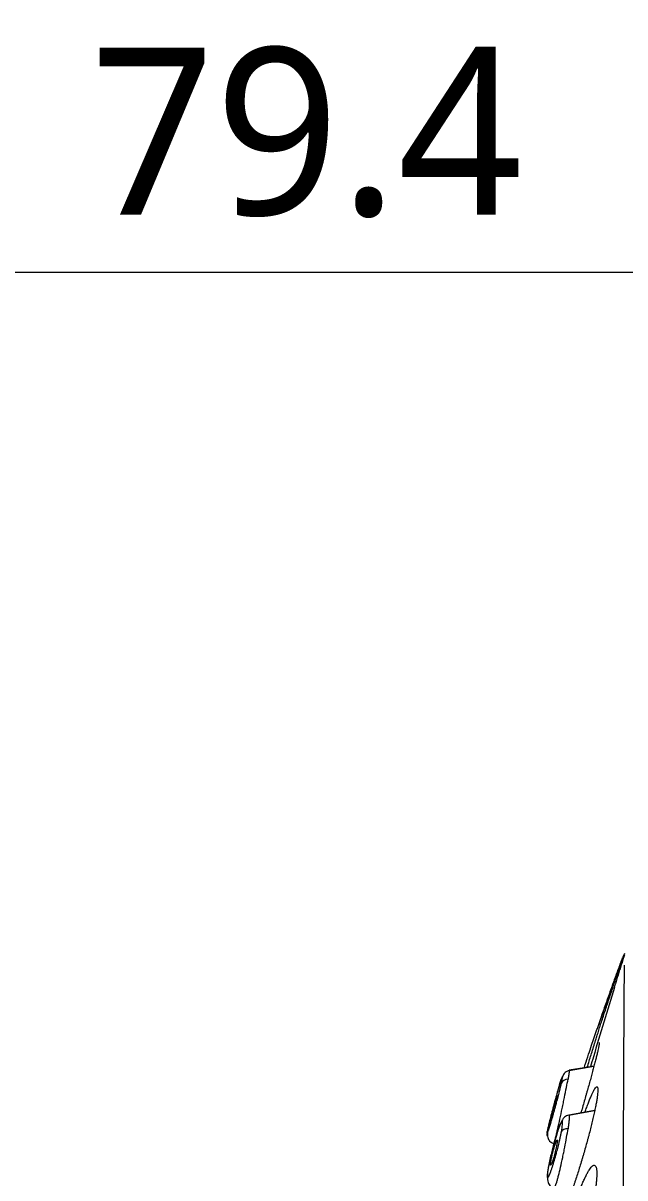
# Model space of a CAD drawing. Extents: x 541 to 1062, y 0 to 382.
# Drawn here: x 759.18 to 780.76, y 308.73 to 350.16 of the extents above; entities that cross this region are included whole.
import ezdxf

# ---------------------------------------------------------------- set-up
doc = ezdxf.new("R2010")
doc.units = 0
doc.header["$LTSCALE"] = 10
doc.header["$MEASUREMENT"] = 0
doc.header["$PDMODE"] = 3
doc.header["$PDSIZE"] = -10
doc.layers.get('0').update_dxf_attribs({"linetype": 'CONTINUOUS'})
doc.layers.get('DEFPOINTS').update_dxf_attribs({"linetype": 'CONTINUOUS'})
doc.layers.add('1', color=7, linetype='CONTINUOUS')
doc.styles.add('Daelim Dimension', font='')
doc.styles.get('Daelim Dimension').set_extended_font_data('NanumGothic')
doc.dimstyles.new('DEFAULT', dxfattribs={"dimscale": 2, "dimtxt": 2, "dimasz": 2, "dimexe": 0, "dimexo": 2, "dimgap": 1, "dimtad": 1, "dimdec": 1, "dimzin": 9, "dimdsep": 46, "dimtxsty": 'Daelim Dimension', "dimcen": 0.5, "dimclrd": 252, "dimclre": 252, "dimclrt": 3, "dimadec": 1, "dimazin": 0, "dimtfac": 1, "dimtdec": 1, "dimtix": 1, "dimtmove": 0, "dimatfit": 3, "dimfxl": 1, "dimtolj": 1, "dimtzin": 1, "dimlwd": 9, "dimlwe": 9, "dimarcsym": 0})

# ---------------------------------------------------------------- blocks, each defined once
blk = doc.blocks.new('*D9')
at = {"color": 5, "linetype": 'ByBlock', "lineweight": 9, "ltscale": 0.5, "transparency": 16777216}
for p, q in [((729.638, 97.539), (729.638, 341.221)), ((733.638, 341.221), (805.042, 341.221)), ((809.042, 265.765), (809.042, 341.221))]:
    blk.add_line(p, q, dxfattribs=at)
at = {"color": 5, "ltscale": 0.5, "transparency": 16777216}
for points in [[(733.638, 341.887), (733.638, 340.554), (729.638, 341.221)], [(805.042, 341.887), (805.042, 340.554), (809.042, 341.221)]]:
    blk.add_solid(points, dxfattribs=at)
at = {"layer": 'DEFPOINTS', "color": 0, "ltscale": 0.5, "transparency": 16777216}
for p in [(809.042, 341.221), (809.042, 261.765), (729.638, 93.539)]:
    blk.add_point(p, dxfattribs=at)
at = {"color": 7, "ltscale": 0.5, "transparency": 16777216, "insert": (769.34, 346.221), "char_height": 6, "attachment_point": 5, "style": 'Daelim Dimension'}
blk.add_mtext('\\A1;79.4', dxfattribs=at)

msp = doc.modelspace()

# ---------------------------------------------------------------- linework, layer by layer
at = {"layer": '1', "color": 7, "linetype": 'Continuous', "lineweight": 18}
for p, q in [((780.677, 316.621), (780.677, 316.62)), ((779.652, 312.733), (778.762, 312.576)), ((779.304, 312.682), (778.762, 312.587)), ((778.762, 312.587), (779.304, 312.682)), ((778.763, 312.576), (779.652, 312.733)), ((779.678, 311.142), (778.749, 310.978)), ((778.749, 310.979), (779.678, 311.142))]:
    msp.add_line(p, q, dxfattribs=at)
for centre, radius, start, end in [((890.396, 276.074), 116.971, 159.72038, 160.97754), ((781.615, 316.274), 1, 149.4634, 159.9865)]:
    msp.add_arc(centre, radius, start, end, dxfattribs=at)
at = {"layer": '1', "color": 7, "linetype": 'Continuous', "lineweight": 13}
for centre, major_axis, ratio, start_param, end_param in [((781.146, 316.447), (-0.469, 0.173), 0.172478, 0.002116, 0.264164), ((778.775, 312.04), (0.293, -0.066), 0.75223, 1.915892, 3.077984), ((778.775, 310.303), (0.295, -0.055), 0.61578, 1.862466, 3.024557)]:
    msp.add_ellipse(centre, major_axis=major_axis, ratio=ratio, start_param=start_param, end_param=end_param, dxfattribs=at)
at = {"layer": '1', "color": 7, "linetype": 'Continuous', "lineweight": 18}
msp.add_ellipse((778.775, 312.201), major_axis=(0.283, -0.1), ratio=0.900237, start_param=2.853687, end_param=3.218039, dxfattribs=at)
for points, knots in [([(779.416, 312.702), (779.427, 312.738), (779.482, 312.921), (779.587, 313.26), (779.699, 313.62), (779.785, 313.893), (779.843, 314.074), (779.906, 314.268), (779.973, 314.474), (780.044, 314.692), (780.121, 314.922), (780.22, 315.221), (780.334, 315.56), (780.452, 315.91), (780.546, 316.186), (780.615, 316.387), (780.659, 316.515), (780.68, 316.575), (780.686, 316.593)], [0, 0, 0, 0, 0.027704, 0.139898, 0.259933, 0.30326, 0.349773, 0.399468, 0.45234, 0.508382, 0.567583, 0.629932, 0.739436, 0.829735, 0.900886, 0.95295, 0.985976, 1, 1, 1, 1]), ([(780.749, 316.736), (780.749, 316.736), (780.749, 316.736), (780.749, 316.736), (780.749, 316.736), (780.748, 316.735), (780.748, 316.734), (780.747, 316.733), (780.746, 316.731), (780.745, 316.73), (780.744, 316.728), (780.743, 316.726), (780.742, 316.723), (780.74, 316.72), (780.739, 316.718), (780.737, 316.714), (780.735, 316.711), (780.733, 316.707), (780.731, 316.703), (780.729, 316.699), (780.727, 316.694), (780.724, 316.688), (780.72, 316.678), (780.714, 316.666), (780.709, 316.653), (780.703, 316.639), (780.697, 316.625), (780.692, 316.609), (780.688, 316.599), (780.686, 316.593)], [0, 0, 0, 0, 0.024313, 0.04833, 0.07211, 0.095714, 0.119205, 0.142646, 0.166102, 0.189638, 0.21332, 0.23721, 0.261373, 0.285868, 0.310755, 0.336091, 0.361928, 0.388318, 0.415309, 0.442947, 0.471275, 0.50033, 0.567157, 0.63481, 0.703718, 0.774301, 0.846962, 0.922079, 1, 1, 1, 1]), ([(780.739, 316.363), (780.736, 316.157), (780.732, 315.869), (780.723, 314.734), (780.717, 313.624), (780.705, 310.695), (780.698, 308.931), (780.688, 305.856), (780.685, 304.758), (780.681, 303.005), (780.681, 302.406), (780.682, 301.489), (780.682, 301.18), (780.681, 300.551), (780.683, 300.236), (780.677, 299.907)], [0, 0, 0, 0, 0.137466, 0.137466, 0.424978, 0.424978, 0.712489, 0.712489, 0.856244, 0.856244, 0.928122, 0.928122, 0.964061, 0.964061, 1, 1, 1, 1]), ([(780.387, 315.557), (780.127, 314.729), (779.841, 313.786), (779.566, 312.839), (779.533, 312.723)], [0, 0, 0, 0, 0.877962, 1, 1, 1, 1]), ([(779.302, 312.683), (779.314, 312.721), (779.367, 312.881), (779.456, 313.15), (779.565, 313.473), (779.649, 313.721), (779.713, 313.91), (779.762, 314.053), (779.812, 314.197), (779.861, 314.341), (779.899, 314.449), (779.92, 314.509), (779.924, 314.521)], [0, 0, 0, 0, 0.061534, 0.261017, 0.436546, 0.588156, 0.666527, 0.744876, 0.823202, 0.901505, 0.979786, 1, 1, 1, 1]), ([(779.84, 313.586), (779.843, 313.586), (779.846, 313.577), (779.843, 313.541), (779.837, 313.502), (779.83, 313.467), (779.828, 313.454), (779.822, 313.426), (779.819, 313.412), (779.809, 313.365), (779.794, 313.296), (779.775, 313.214), (779.759, 313.147), (779.753, 313.124), (779.741, 313.076), (779.735, 313.052), (779.716, 312.976), (779.689, 312.869), (779.659, 312.753), (779.634, 312.662), (779.626, 312.631), (779.609, 312.567), (779.601, 312.535), (779.574, 312.437), (779.538, 312.303), (779.48, 312.094), (779.44, 311.949), (779.409, 311.838), (779.398, 311.8), (779.377, 311.725), (779.366, 311.688), (779.334, 311.575), (779.291, 311.425), (779.247, 311.273), (779.214, 311.158), (779.203, 311.12), (779.189, 311.073), (779.186, 311.064), (779.184, 311.055)], [0, 0, 0, 0, 0.060183, 0.120366, 0.180549, 0.180549, 0.21064, 0.21064, 0.240732, 0.240732, 0.300915, 0.361098, 0.361098, 0.391189, 0.391189, 0.421281, 0.421281, 0.481464, 0.541647, 0.541647, 0.571738, 0.571738, 0.60183, 0.60183, 0.662012, 0.722195, 0.782378, 0.782378, 0.81247, 0.81247, 0.842561, 0.842561, 0.902744, 0.962927, 0.962927, 0.993019, 0.993019, 1, 1, 1, 1]), ([(778.763, 312.576), (778.742, 312.572), (778.704, 312.562), (778.638, 312.527), (778.555, 312.445), (778.525, 312.362), (778.472, 312.225), (778.439, 312.124), (778.428, 312.087)], [0, 0, 0, 0, 0.066633, 0.132139, 0.261951, 0.553204, 0.845865, 1, 1, 1, 1]), ([(778.495, 312.31), (778.483, 312.275), (778.454, 312.191), (778.4, 312.017), (778.338, 311.806), (778.269, 311.561), (778.196, 311.294), (778.125, 311.023), (778.063, 310.778), (778.008, 310.545), (777.976, 310.389), (777.967, 310.319), (777.967, 310.279), (777.968, 310.26), (777.969, 310.249), (777.97, 310.242), (777.97, 310.24)], [0, 0, 0, 0, 0.086505, 0.173811, 0.263897, 0.357728, 0.455002, 0.555833, 0.656914, 0.750639, 0.889365, 0.965002, 0.98522, 0.992236, 0.997834, 1, 1, 1, 1]), ([(778.019, 310.581), (778.019, 310.577), (778.017, 310.571), (778.015, 310.561), (778.013, 310.551), (778.011, 310.542), (778.009, 310.533), (778.007, 310.524), (778.005, 310.515), (778.003, 310.506), (778.001, 310.498), (778, 310.49), (777.998, 310.482), (777.996, 310.474), (777.995, 310.466), (777.993, 310.459), (777.992, 310.452), (777.991, 310.445), (777.989, 310.438), (777.988, 310.432), (777.987, 310.425), (777.986, 310.419), (777.985, 310.413), (777.984, 310.408), (777.983, 310.402), (777.982, 310.397), (777.981, 310.392), (777.979, 310.377), (777.977, 310.358), (777.976, 310.342), (777.979, 310.337), (777.984, 310.343), (777.992, 310.358), (778.002, 310.382), (778.014, 310.415), (778.027, 310.451), (778.039, 310.486), (778.049, 310.517), (778.06, 310.55), (778.071, 310.586), (778.083, 310.624), (778.095, 310.664), (778.114, 310.725), (778.139, 310.81), (778.173, 310.925), (778.208, 311.048), (778.243, 311.175), (778.279, 311.305), (778.311, 311.424), (778.34, 311.532), (778.365, 311.627), (778.389, 311.72), (778.406, 311.79), (778.418, 311.837), (778.425, 311.864), (778.431, 311.89), (778.438, 311.916), (778.444, 311.941), (778.45, 311.966), (778.455, 311.989), (778.461, 312.013), (778.466, 312.035), (778.472, 312.057), (778.476, 312.079), (778.481, 312.1), (778.484, 312.113), (778.486, 312.12)], [0, 0, 0, 0, 0.004844, 0.009676, 0.014498, 0.019311, 0.024115, 0.028913, 0.033705, 0.038493, 0.043278, 0.04806, 0.052843, 0.057626, 0.06241, 0.067198, 0.071991, 0.076788, 0.081593, 0.086406, 0.091228, 0.096061, 0.100905, 0.105763, 0.110634, 0.115521, 0.120424, 0.125345, 0.158126, 0.190427, 0.222628, 0.255114, 0.285342, 0.315167, 0.344883, 0.374786, 0.392899, 0.410838, 0.428657, 0.446408, 0.464147, 0.481928, 0.499805, 0.541215, 0.582635, 0.624735, 0.666756, 0.708276, 0.749949, 0.781302, 0.812421, 0.843594, 0.875103, 0.884925, 0.894678, 0.904373, 0.914017, 0.923619, 0.933188, 0.942733, 0.952263, 0.961787, 0.971313, 0.980851, 0.990411, 1, 1, 1, 1]), ([(778.486, 312.12), (778.506, 312.207), (778.518, 312.271), (778.531, 312.355), (778.53, 312.37), (778.517, 312.351), (778.511, 312.338), (778.496, 312.3), (778.486, 312.273), (778.454, 312.178), (778.427, 312.094), (778.366, 311.892), (778.333, 311.778), (778.261, 311.524), (778.226, 311.396), (778.156, 311.135), (778.124, 311.012), (778.064, 310.771), (778.039, 310.668), (778.019, 310.581)], [0, 0, 0, 0, 0.125, 0.125, 0.25, 0.25, 0.3125, 0.3125, 0.375, 0.375, 0.5, 0.5, 0.625, 0.625, 0.75, 0.75, 0.875, 0.875, 1, 1, 1, 1]), ([(778.412, 312.052), (778.414, 312.059), (778.418, 312.073), (778.425, 312.094), (778.431, 312.115), (778.438, 312.135), (778.444, 312.155), (778.45, 312.173), (778.455, 312.191), (778.461, 312.208), (778.466, 312.224), (778.472, 312.239), (778.476, 312.254), (778.481, 312.268), (778.484, 312.277), (778.486, 312.281)], [0, 0, 0, 0, 0.073025, 0.151595, 0.229688, 0.307374, 0.384723, 0.461806, 0.538694, 0.61546, 0.692176, 0.768916, 0.845751, 0.922755, 1, 1, 1, 1]), ([(779.76, 312), (779.767, 312), (779.779, 311.991), (779.79, 311.955), (779.793, 311.915), (779.793, 311.879), (779.793, 311.866), (779.792, 311.839), (779.791, 311.824), (779.788, 311.777), (779.781, 311.707), (779.77, 311.624), (779.759, 311.557), (779.755, 311.533), (779.747, 311.485), (779.743, 311.46), (779.729, 311.383), (779.709, 311.275), (779.684, 311.157), (779.664, 311.065), (779.657, 311.033), (779.643, 310.969), (779.636, 310.936), (779.613, 310.837), (779.581, 310.702), (779.529, 310.491), (779.491, 310.344), (779.461, 310.232), (779.451, 310.194), (779.431, 310.119), (779.421, 310.081), (779.39, 309.968), (779.348, 309.817), (779.304, 309.664), (779.27, 309.549), (779.259, 309.511), (779.236, 309.434), (779.225, 309.396), (779.191, 309.282), (779.145, 309.132), (779.076, 308.912), (779.03, 308.768), (779.001, 308.68), (778.995, 308.662), (778.984, 308.627), (778.966, 308.575), (778.949, 308.524), (778.915, 308.423), (778.879, 308.319), (778.845, 308.22), (778.832, 308.183)], [0, 0, 0, 0, 0.044252, 0.088503, 0.132755, 0.132755, 0.154881, 0.154881, 0.177007, 0.177007, 0.221259, 0.26551, 0.26551, 0.287636, 0.287636, 0.309762, 0.309762, 0.354014, 0.398265, 0.398265, 0.420391, 0.420391, 0.442517, 0.442517, 0.486769, 0.53102, 0.575272, 0.575272, 0.597398, 0.597398, 0.619524, 0.619524, 0.663776, 0.708027, 0.708027, 0.730153, 0.730153, 0.752279, 0.752279, 0.796531, 0.840782, 0.885034, 0.885034, 0.896097, 0.896097, 0.90716, 0.929286, 0.929286, 0.973537, 1, 1, 1, 1]), ([(779.337, 311.098), (779.341, 311.108), (779.344, 311.118), (779.358, 311.158), (779.369, 311.187), (779.389, 311.244), (779.4, 311.273), (779.43, 311.355), (779.47, 311.459), (779.525, 311.597), (779.56, 311.678), (779.585, 311.733), (779.593, 311.751), (779.609, 311.785), (779.617, 311.801), (779.639, 311.846), (779.667, 311.899), (779.692, 311.938), (779.709, 311.961), (779.715, 311.968), (779.725, 311.98), (779.73, 311.985), (779.744, 311.996), (779.753, 312), (779.76, 312)], [0, 0, 0, 0, 0.018217, 0.018217, 0.072761, 0.072761, 0.127304, 0.127304, 0.236391, 0.345478, 0.454565, 0.454565, 0.509109, 0.509109, 0.563652, 0.563652, 0.672739, 0.781826, 0.781826, 0.83637, 0.83637, 0.890913, 0.890913, 1, 1, 1, 1]), ([(778.095, 310.782), (778.094, 310.782), (778.094, 310.785), (778.095, 310.794), (778.095, 310.798), (778.096, 310.807), (778.097, 310.812), (778.1, 310.829), (778.103, 310.844), (778.109, 310.869), (778.111, 310.878), (778.115, 310.897), (778.117, 310.907), (778.125, 310.939), (778.13, 310.962), (778.142, 311.012), (778.149, 311.038), (778.159, 311.078), (778.163, 311.092), (778.17, 311.12), (778.174, 311.135), (778.185, 311.178), (778.193, 311.207), (778.204, 311.25), (778.208, 311.265), (778.216, 311.294), (778.22, 311.309), (778.232, 311.351), (778.24, 311.379), (778.251, 311.419), (778.255, 311.433), (778.263, 311.459), (778.266, 311.471), (778.277, 311.507), (778.284, 311.53), (778.297, 311.572), (778.303, 311.591), (778.311, 311.616), (778.313, 311.623), (778.318, 311.637), (778.32, 311.644), (778.327, 311.661), (778.33, 311.67), (778.336, 311.682), (778.338, 311.685), (778.339, 311.685)], [0, 0, 0, 0, 0.0625, 0.0625, 0.09375, 0.09375, 0.125, 0.125, 0.1875, 0.1875, 0.21875, 0.21875, 0.25, 0.25, 0.3125, 0.3125, 0.375, 0.375, 0.40625, 0.40625, 0.4375, 0.4375, 0.5, 0.5, 0.53125, 0.53125, 0.5625, 0.5625, 0.625, 0.625, 0.65625, 0.65625, 0.6875, 0.6875, 0.75, 0.75, 0.8125, 0.8125, 0.84375, 0.84375, 0.875, 0.875, 0.9375, 0.9375, 1, 1, 1, 1]), ([(778.339, 311.685), (778.34, 311.685), (778.34, 311.682), (778.34, 311.673), (778.339, 311.669), (778.338, 311.661), (778.337, 311.655), (778.334, 311.638), (778.331, 311.624), (778.326, 311.599), (778.324, 311.589), (778.319, 311.57), (778.315, 311.55), (778.31, 311.528), (778.304, 311.505), (778.301, 311.493), (778.292, 311.456), (778.286, 311.429), (778.275, 311.389), (778.272, 311.375), (778.264, 311.346), (778.261, 311.332), (778.249, 311.289), (778.242, 311.26), (778.23, 311.216), (778.226, 311.201), (778.218, 311.172), (778.214, 311.158), (778.202, 311.115), (778.194, 311.087), (778.183, 311.046), (778.179, 311.033), (778.171, 311.007), (778.164, 310.982), (778.157, 310.958), (778.15, 310.936), (778.147, 310.925), (778.137, 310.893), (778.131, 310.874), (778.123, 310.85), (778.12, 310.842), (778.116, 310.828), (778.113, 310.822), (778.107, 310.804), (778.104, 310.796), (778.1, 310.787), (778.099, 310.785), (778.097, 310.782), (778.096, 310.781), (778.095, 310.782)], [0, 0, 0, 0, 0.0625, 0.0625, 0.09375, 0.09375, 0.125, 0.125, 0.1875, 0.1875, 0.21875, 0.21875, 0.25, 0.28125, 0.28125, 0.3125, 0.3125, 0.375, 0.375, 0.40625, 0.40625, 0.4375, 0.4375, 0.5, 0.5, 0.53125, 0.53125, 0.5625, 0.5625, 0.625, 0.625, 0.65625, 0.65625, 0.6875, 0.71875, 0.71875, 0.75, 0.75, 0.8125, 0.8125, 0.84375, 0.84375, 0.875, 0.875, 0.9375, 0.9375, 0.96875, 0.96875, 1, 1, 1, 1]), ([(778.486, 310.379), (778.506, 310.484), (778.518, 310.569), (778.531, 310.702), (778.53, 310.742), (778.517, 310.762), (778.511, 310.762), (778.496, 310.748), (778.486, 310.734), (778.454, 310.675), (778.427, 310.612), (778.366, 310.446), (778.333, 310.345), (778.261, 310.111), (778.226, 309.988), (778.156, 309.728), (778.124, 309.6), (778.064, 309.341), (778.039, 309.223), (778.019, 309.119)], [0, 0, 0, 0, 0.125, 0.125, 0.25, 0.25, 0.3125, 0.3125, 0.375, 0.375, 0.5, 0.5, 0.625, 0.625, 0.75, 0.75, 0.875, 0.875, 1, 1, 1, 1]), ([(778.749, 310.978), (778.717, 310.971), (778.66, 310.953), (778.573, 310.889), (778.493, 310.775), (778.409, 310.576), (778.313, 310.284), (778.25, 310.07), (778.214, 309.938), (778.21, 309.924)], [0, 0, 0, 0, 0.065359, 0.131138, 0.270459, 0.570402, 0.748276, 0.971768, 1, 1, 1, 1]), ([(777.98, 310.35), (777.979, 310.349), (777.977, 310.351), (777.976, 310.364), (777.979, 310.386), (777.982, 310.407), (777.984, 310.418)], [0, 0, 0, 0, 0.263127, 0.522503, 0.78108, 1, 1, 1, 1]), ([(778.019, 309.119), (778.019, 309.115), (778.017, 309.107), (778.015, 309.095), (778.013, 309.083), (778.011, 309.072), (778.009, 309.06), (778.007, 309.049), (778.005, 309.038), (778.003, 309.027), (778.001, 309.016), (778, 309.006), (777.998, 308.995), (777.996, 308.985), (777.995, 308.975), (777.993, 308.966), (777.992, 308.956), (777.991, 308.946), (777.989, 308.937), (777.988, 308.928), (777.987, 308.919), (777.986, 308.91), (777.985, 308.902), (777.984, 308.893), (777.983, 308.885), (777.982, 308.877), (777.981, 308.869), (777.979, 308.847), (777.977, 308.814), (777.976, 308.778), (777.979, 308.754), (777.984, 308.74), (777.992, 308.736), (778.002, 308.742), (778.014, 308.757), (778.027, 308.778), (778.039, 308.8), (778.049, 308.822), (778.06, 308.846), (778.071, 308.872), (778.083, 308.902), (778.095, 308.934), (778.114, 308.983), (778.139, 309.055), (778.173, 309.156), (778.208, 309.268), (778.243, 309.387), (778.279, 309.511), (778.311, 309.629), (778.34, 309.737), (778.365, 309.835), (778.389, 309.933), (778.406, 310.007), (778.418, 310.058), (778.425, 310.087), (778.431, 310.116), (778.438, 310.145), (778.444, 310.172), (778.45, 310.2), (778.455, 310.227), (778.461, 310.253), (778.466, 310.279), (778.472, 310.305), (778.476, 310.33), (778.481, 310.355), (778.484, 310.371), (778.486, 310.379)], [0, 0, 0, 0, 0.004844, 0.009676, 0.014498, 0.019311, 0.024115, 0.028913, 0.033705, 0.038493, 0.043278, 0.04806, 0.052843, 0.057626, 0.06241, 0.067198, 0.071991, 0.076788, 0.081593, 0.086406, 0.091228, 0.096061, 0.100905, 0.105763, 0.110634, 0.115521, 0.120424, 0.125345, 0.158126, 0.190427, 0.222628, 0.255114, 0.285342, 0.315167, 0.344883, 0.374786, 0.392899, 0.410838, 0.428657, 0.446408, 0.464147, 0.481928, 0.499805, 0.541215, 0.582635, 0.624735, 0.666756, 0.708276, 0.749949, 0.781302, 0.812421, 0.843594, 0.875103, 0.884925, 0.894678, 0.904373, 0.914017, 0.923619, 0.933188, 0.942733, 0.952263, 0.961786, 0.971313, 0.980851, 0.990411, 1, 1, 1, 1]), ([(778.012, 310.535), (777.993, 310.454), (777.978, 310.315), (777.989, 310.17), (778.036, 310.078), (778.083, 310.026), (778.144, 309.987), (778.192, 309.973), (778.217, 309.968)], [0, 0, 0, 0, 0.334009, 0.611574, 0.729443, 0.832907, 0.922434, 1, 1, 1, 1]), ([(778.222, 309.989), (778.184, 309.85), (778.125, 309.621), (778.056, 309.319), (778.026, 309.173), (778.012, 309.101)], [0, 0, 0, 0, 0.457624, 0.717867, 1, 1, 1, 1]), ([(778.101, 309.185), (778.098, 309.186), (778.096, 309.189), (778.095, 309.198), (778.094, 309.202), (778.094, 309.211), (778.094, 309.216), (778.095, 309.234), (778.096, 309.249), (778.1, 309.274), (778.101, 309.283), (778.104, 309.303), (778.106, 309.313), (778.111, 309.345), (778.115, 309.368), (778.125, 309.418), (778.131, 309.444), (778.14, 309.485), (778.143, 309.499), (778.149, 309.527), (778.153, 309.541), (778.163, 309.585), (778.17, 309.614), (778.182, 309.657), (778.186, 309.672), (778.193, 309.701), (778.197, 309.715), (778.209, 309.758), (778.217, 309.785), (778.229, 309.826), (778.233, 309.839), (778.24, 309.865), (778.244, 309.877), (778.256, 309.913), (778.263, 309.936), (778.278, 309.977), (778.284, 309.996), (778.294, 310.02), (778.297, 310.028), (778.303, 310.042), (778.306, 310.048), (778.314, 310.065), (778.319, 310.074), (778.327, 310.086), (778.33, 310.089), (778.333, 310.089)], [0, 0, 0, 0, 0.0625, 0.0625, 0.09375, 0.09375, 0.125, 0.125, 0.1875, 0.1875, 0.21875, 0.21875, 0.25, 0.25, 0.3125, 0.3125, 0.375, 0.375, 0.40625, 0.40625, 0.4375, 0.4375, 0.5, 0.5, 0.53125, 0.53125, 0.5625, 0.5625, 0.625, 0.625, 0.65625, 0.65625, 0.6875, 0.6875, 0.75, 0.75, 0.8125, 0.8125, 0.84375, 0.84375, 0.875, 0.875, 0.9375, 0.9375, 1, 1, 1, 1]), ([(778.333, 310.089), (778.336, 310.089), (778.338, 310.087), (778.339, 310.078), (778.34, 310.074), (778.34, 310.065), (778.34, 310.06), (778.339, 310.043), (778.338, 310.028), (778.335, 310.003), (778.334, 309.994), (778.331, 309.975), (778.327, 309.954), (778.323, 309.932), (778.319, 309.909), (778.317, 309.897), (778.309, 309.859), (778.304, 309.832), (778.295, 309.791), (778.291, 309.777), (778.285, 309.749), (778.281, 309.734), (778.271, 309.691), (778.264, 309.661), (778.252, 309.617), (778.248, 309.602), (778.241, 309.573), (778.237, 309.559), (778.225, 309.516), (778.217, 309.488), (778.205, 309.447), (778.201, 309.434), (778.193, 309.408), (778.185, 309.383), (778.178, 309.36), (778.17, 309.337), (778.166, 309.326), (778.156, 309.295), (778.149, 309.276), (778.139, 309.252), (778.136, 309.244), (778.13, 309.23), (778.127, 309.224), (778.119, 309.207), (778.115, 309.199), (778.109, 309.19), (778.107, 309.188), (778.103, 309.186), (778.102, 309.185), (778.101, 309.185)], [0, 0, 0, 0, 0.0625, 0.0625, 0.09375, 0.09375, 0.125, 0.125, 0.1875, 0.1875, 0.21875, 0.21875, 0.25, 0.28125, 0.28125, 0.3125, 0.3125, 0.375, 0.375, 0.40625, 0.40625, 0.4375, 0.4375, 0.5, 0.5, 0.53125, 0.53125, 0.5625, 0.5625, 0.625, 0.625, 0.65625, 0.65625, 0.6875, 0.71875, 0.71875, 0.75, 0.75, 0.8125, 0.8125, 0.84375, 0.84375, 0.875, 0.875, 0.9375, 0.9375, 0.96875, 0.96875, 1, 1, 1, 1]), ([(778.012, 309.077), (777.99, 308.968), (777.973, 308.784), (777.991, 308.573), (778.062, 308.449), (778.152, 308.39), (778.203, 308.375), (778.228, 308.37)], [0, 0, 0, 0, 0.331456, 0.610957, 0.834842, 0.924775, 1, 1, 1, 1]), ([(779.663, 309.181), (779.675, 309.181), (779.696, 309.172), (779.721, 309.136), (779.734, 309.096), (779.742, 309.06), (779.744, 309.047), (779.748, 309.019), (779.749, 309.004), (779.753, 308.958), (779.756, 308.888), (779.754, 308.804), (779.75, 308.736), (779.749, 308.713), (779.745, 308.664), (779.743, 308.639), (779.736, 308.561), (779.724, 308.453), (779.707, 308.334), (779.693, 308.24), (779.688, 308.209), (779.677, 308.144), (779.671, 308.111), (779.654, 308.011), (779.641, 307.942), (779.614, 307.803), (779.599, 307.732), (779.568, 307.586), (779.551, 307.512), (779.517, 307.361), (779.498, 307.285), (779.461, 307.133), (779.422, 306.98), (779.381, 306.827), (779.354, 306.73), (779.349, 306.711), (779.338, 306.672), (779.333, 306.653), (779.316, 306.595), (779.305, 306.557), (779.272, 306.443), (779.227, 306.293), (779.181, 306.146), (779.146, 306.037), (779.128, 305.983), (779.111, 305.93), (779.099, 305.894), (779.093, 305.876), (779.063, 305.788), (779.016, 305.652), (778.945, 305.458), (778.898, 305.336), (778.863, 305.248), (778.851, 305.219), (778.828, 305.162), (778.816, 305.134), (778.782, 305.053), (778.737, 304.951), (778.673, 304.814), (778.631, 304.735), (778.601, 304.679), (778.591, 304.662), (778.571, 304.628), (778.562, 304.612), (778.534, 304.567), (778.498, 304.514), (778.465, 304.475), (778.442, 304.452), (778.435, 304.445), (778.42, 304.433), (778.413, 304.428), (778.392, 304.415), (778.379, 304.411), (778.368, 304.41)], [0, 0, 0, 0, 0.03125, 0.0625, 0.09375, 0.09375, 0.109375, 0.109375, 0.125, 0.125, 0.15625, 0.1875, 0.1875, 0.203125, 0.203125, 0.21875, 0.21875, 0.25, 0.28125, 0.28125, 0.296875, 0.296875, 0.3125, 0.3125, 0.34375, 0.34375, 0.375, 0.375, 0.40625, 0.40625, 0.4375, 0.4375, 0.46875, 0.5, 0.5, 0.507812, 0.507812, 0.515625, 0.515625, 0.53125, 0.53125, 0.5625, 0.59375, 0.59375, 0.609375, 0.617187, 0.617187, 0.625, 0.625, 0.65625, 0.6875, 0.71875, 0.71875, 0.734375, 0.734375, 0.75, 0.75, 0.78125, 0.8125, 0.84375, 0.84375, 0.859375, 0.859375, 0.875, 0.875, 0.90625, 0.9375, 0.9375, 0.953125, 0.953125, 0.96875, 0.96875, 1, 1, 1, 1]), ([(779.123, 308.232), (779.134, 308.262), (779.146, 308.293), (779.163, 308.337), (779.169, 308.352), (779.181, 308.381), (779.186, 308.395), (779.204, 308.438), (779.215, 308.466), (779.249, 308.547), (779.293, 308.649), (779.336, 308.74), (779.378, 308.826), (779.398, 308.865), (779.429, 308.92), (779.438, 308.938), (779.458, 308.971), (779.467, 308.987), (779.495, 309.031), (779.531, 309.083), (779.564, 309.121), (779.587, 309.144), (779.595, 309.15), (779.61, 309.162), (779.617, 309.167), (779.638, 309.178), (779.651, 309.182), (779.663, 309.181)], [0, 0, 0, 0, 0.052881, 0.052881, 0.07919, 0.07919, 0.105498, 0.105498, 0.158116, 0.158116, 0.263352, 0.368587, 0.368587, 0.473823, 0.473823, 0.52644, 0.52644, 0.579058, 0.579058, 0.684294, 0.789529, 0.789529, 0.842147, 0.842147, 0.894765, 0.894765, 1, 1, 1, 1])]:
    msp.add_open_spline(points, degree=3, knots=knots, dxfattribs=at)
at = {"layer": '1', "color": 7, "linetype": 'Continuous', "lineweight": 13}
for points, knots in [([(779.924, 314.521), (779.934, 314.549), (779.957, 314.616), (779.995, 314.724), (780.037, 314.843), (780.079, 314.962), (780.121, 315.082), (780.163, 315.202), (780.207, 315.324), (780.25, 315.445), (780.292, 315.563), (780.334, 315.68), (780.375, 315.794), (780.416, 315.905), (780.455, 316.014), (780.494, 316.121), (780.532, 316.226), (780.57, 316.328), (780.606, 316.427), (780.642, 316.525), (780.666, 316.589), (780.677, 316.62)], [0, 0, 0, 0, 0.039123, 0.095721, 0.152286, 0.208819, 0.265322, 0.321794, 0.380444, 0.438006, 0.494481, 0.549872, 0.604181, 0.65741, 0.709562, 0.760639, 0.810644, 0.85958, 0.907449, 0.954255, 1, 1, 1, 1]), ([(780.749, 316.736), (780.73, 316.675), (780.691, 316.553), (780.633, 316.37), (780.575, 316.187), (780.518, 316.006), (780.462, 315.825), (780.416, 315.676), (780.388, 315.588), (780.38, 315.56)], [0, 0, 0, 0, 0.156312, 0.311984, 0.467015, 0.621406, 0.775156, 0.928265, 1, 1, 1, 1]), ([(778.763, 312.576), (778.763, 312.576), (778.763, 312.576), (778.764, 312.576), (778.764, 312.576), (778.764, 312.575), (778.765, 312.574), (778.765, 312.573), (778.765, 312.571), (778.765, 312.57), (778.765, 312.568), (778.765, 312.566), (778.765, 312.564), (778.765, 312.561), (778.765, 312.558), (778.765, 312.556), (778.765, 312.552), (778.765, 312.549), (778.764, 312.545), (778.764, 312.541), (778.764, 312.537), (778.763, 312.533), (778.763, 312.529), (778.762, 312.524), (778.762, 312.519), (778.761, 312.514), (778.76, 312.508), (778.76, 312.502), (778.759, 312.497), (778.758, 312.491), (778.757, 312.484), (778.756, 312.478), (778.755, 312.471), (778.754, 312.464), (778.753, 312.457), (778.752, 312.449), (778.751, 312.442), (778.75, 312.434), (778.749, 312.426), (778.748, 312.418), (778.746, 312.409), (778.745, 312.4), (778.743, 312.392), (778.742, 312.382), (778.74, 312.373), (778.739, 312.364), (778.737, 312.354), (778.736, 312.344), (778.734, 312.334), (778.732, 312.324), (778.73, 312.313), (778.728, 312.302), (778.726, 312.292), (778.725, 312.28), (778.723, 312.273), (778.723, 312.269)], [0, 0, 0, 0, 0.018475, 0.036965, 0.05547, 0.073989, 0.092523, 0.111071, 0.129635, 0.148213, 0.166806, 0.185414, 0.204036, 0.222674, 0.241326, 0.259994, 0.278677, 0.297374, 0.316087, 0.334815, 0.353558, 0.372316, 0.391089, 0.409878, 0.428682, 0.447501, 0.466335, 0.485185, 0.50405, 0.522931, 0.541827, 0.560738, 0.579665, 0.598607, 0.617565, 0.636538, 0.655527, 0.674531, 0.693551, 0.712586, 0.731637, 0.750704, 0.769787, 0.788885, 0.807998, 0.827128, 0.846273, 0.865433, 0.88461, 0.903802, 0.92301, 0.942234, 0.961474, 0.980729, 1, 1, 1, 1]), ([(778.217, 309.968), (778.218, 309.967), (778.219, 309.968), (778.222, 309.973), (778.224, 309.977), (778.23, 309.993), (778.245, 310.041), (778.278, 310.164), (778.314, 310.314), (778.331, 310.387), (778.343, 310.437), (778.348, 310.463), (778.379, 310.596), (778.431, 310.831), (778.487, 311.091), (778.529, 311.287), (778.542, 311.353), (778.569, 311.484), (778.636, 311.807), (778.692, 312.097), (778.723, 312.269)], [0, 0, 0, 0, 0.03125, 0.03125, 0.0625, 0.0625, 0.125, 0.25, 0.3125, 0.34375, 0.34375, 0.375, 0.375, 0.5, 0.625, 0.625, 0.6875, 0.6875, 0.75, 1, 1, 1, 1]), ([(778.749, 310.979), (778.749, 310.979), (778.75, 310.979), (778.751, 310.979), (778.753, 310.978), (778.754, 310.978), (778.755, 310.977), (778.756, 310.976), (778.757, 310.974), (778.758, 310.973), (778.759, 310.971), (778.759, 310.969), (778.76, 310.967), (778.761, 310.964), (778.761, 310.961), (778.762, 310.958), (778.763, 310.955), (778.763, 310.952), (778.764, 310.948), (778.764, 310.944), (778.764, 310.94), (778.765, 310.936), (778.765, 310.931), (778.765, 310.926), (778.765, 310.921), (778.765, 310.916), (778.765, 310.91), (778.765, 310.904), (778.765, 310.898), (778.765, 310.892), (778.765, 310.885), (778.765, 310.879), (778.764, 310.872), (778.764, 310.864), (778.764, 310.857), (778.763, 310.849), (778.763, 310.842), (778.762, 310.833), (778.762, 310.825), (778.761, 310.817), (778.76, 310.808), (778.76, 310.799), (778.759, 310.79), (778.758, 310.78), (778.757, 310.77), (778.756, 310.761), (778.755, 310.751), (778.754, 310.74), (778.753, 310.73), (778.752, 310.719), (778.751, 310.708), (778.749, 310.697), (778.748, 310.686), (778.747, 310.674), (778.745, 310.662), (778.744, 310.65), (778.742, 310.638), (778.741, 310.626), (778.739, 310.614), (778.738, 310.601), (778.736, 310.588), (778.734, 310.575), (778.732, 310.562), (778.73, 310.548), (778.729, 310.535), (778.727, 310.521), (778.725, 310.507), (778.723, 310.497), (778.723, 310.493)], [0, 0, 0, 0, 0.014784, 0.029579, 0.044385, 0.059201, 0.074028, 0.088866, 0.103714, 0.118574, 0.133444, 0.148325, 0.163217, 0.17812, 0.193034, 0.20796, 0.222896, 0.237843, 0.252802, 0.267771, 0.282752, 0.297745, 0.312748, 0.327763, 0.342789, 0.357827, 0.372876, 0.387936, 0.403008, 0.418091, 0.433186, 0.448292, 0.46341, 0.47854, 0.493681, 0.508834, 0.523999, 0.539175, 0.554363, 0.569563, 0.584774, 0.599997, 0.615232, 0.630479, 0.645738, 0.661009, 0.676291, 0.691586, 0.706892, 0.72221, 0.737541, 0.752883, 0.768237, 0.783603, 0.798981, 0.814372, 0.829774, 0.845189, 0.860615, 0.876054, 0.891505, 0.906967, 0.922442, 0.93793, 0.953429, 0.96894, 0.984464, 1, 1, 1, 1]), ([(778.228, 308.37), (778.245, 308.368), (778.276, 308.441), (778.326, 308.606), (778.337, 308.642), (778.359, 308.722), (778.393, 308.852), (778.456, 309.109), (778.508, 309.342), (778.546, 309.522), (778.558, 309.583), (778.583, 309.704), (778.643, 310.008), (778.694, 310.3), (778.723, 310.493)], [0, 0, 0, 0, 0.25, 0.25, 0.3125, 0.3125, 0.375, 0.5, 0.625, 0.625, 0.6875, 0.6875, 0.75, 1, 1, 1, 1])]:
    msp.add_open_spline(points, degree=3, knots=knots, dxfattribs=at)

# ---------------------------------------------------------------- dimensions: what is measured, and where the dimension line sits
at = {"ltscale": 0.5}
dim = msp.add_linear_dim(base=(809.042, 341.221), p1=(729.638, 93.539), p2=(809.042, 261.765), dimstyle='DEFAULT', override={"dimtxt": 3, "dimclrd": 5, "dimclre": 5, "dimclrt": 7, "dimfxl": 1.25, "dimarcsym": 1}, dxfattribs=at)
dim.commit()
dim.dimension.update_dxf_attribs({"geometry": '*D9', "text_midpoint": (769.34, 346.221)})

doc.saveas('drawing.dxf')
